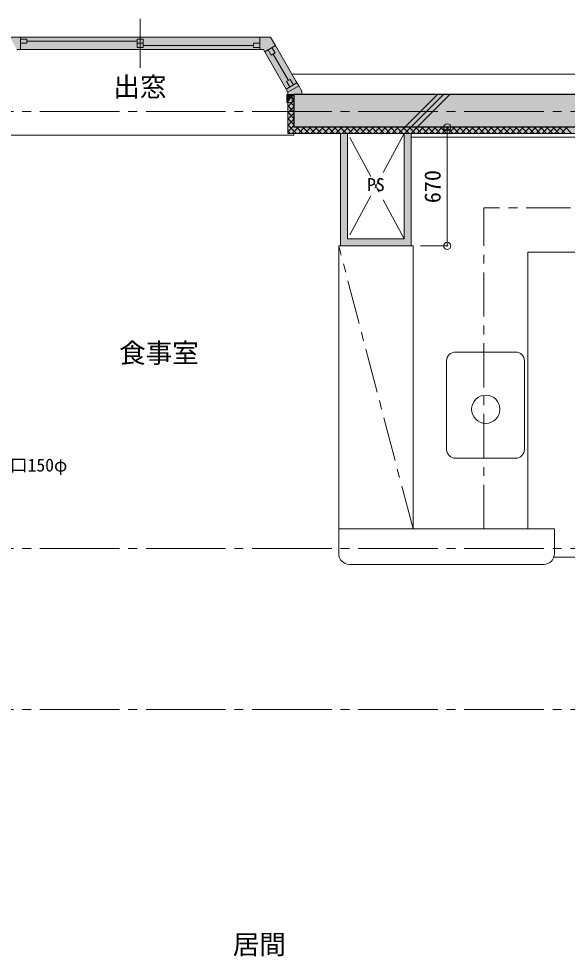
# Model space of a CAD drawing. Units: millimetres at full size, sheet at 1:50; details may follow other scales. Extents: x -9674 to 9699, y -6794 to 6791.
# Drawn here: x -6137 to -3035, y -1533 to 3765 of the extents above; entities that cross this region are included whole.
import ezdxf
from ezdxf.enums import TextEntityAlignment as Align

# ---------------------------------------------------------------- set-up
doc = ezdxf.new("R2010")
doc.units = ezdxf.units.MM
doc.header["$LTSCALE"] = 50
doc.header["$PDMODE"] = 32
doc.header["$PDSIZE"] = 40
for name, pattern in [('CHAIN1', [8, 5, -1, 1, -1]), ('CHAIN2', [12, 9, -1, 1, -1]), ('DASHED1', [1.8, 1.2, -0.6])]:
    doc.linetypes.add(name, pattern=pattern)
for name, color, linetype, lineweight in [('1-0_芯', 7, 'CHAIN2', 9), ('1-1_躯体', 2, 'Continuous', 25), ('1-2_間仕切', 3, 'Continuous', 18), ('1-3_建具', 3, 'Continuous', 18), ('1-5_設備', 7, 'Continuous', 9), ('1-6_ﾊﾞﾙｺﾆｰ・階段', 4, 'Continuous', 9), ('1-7_その他', 7, 'DASHED1', 9), ('1-8_ハッチ', 4, 'Continuous', 9), ('1-A_文字', 7, 'Continuous', 9), ('1-B_寸法', 7, 'Continuous', 9)]:
    doc.layers.add(name, color=color, linetype=linetype, lineweight=lineweight)
for name, color, linetype in [('4-0', 1, 'Continuous'), ('4-1', 2, 'Continuous'), ('4-2', 4, 'Continuous'), ('4-F', 4, 'Continuous')]:
    doc.layers.add(name, color=color, linetype=linetype)
doc.styles.add('ＭＳ ゴシック', font='')
doc.styles.get('ＭＳ ゴシック').set_extended_font_data('MS Gothic')

msp = doc.modelspace()

# ---------------------------------------------------------------- linework, layer by layer
at = {"layer": '1-0_芯'}
for p, q in [((-8417.5, 3241.87), (8192.5, 3241.87)), ((-8417.5, 771.87), (8192.5, 771.87)), ((-8417.5, -138.13), (2822.5, -138.13))]:
    msp.add_line(p, q, dxfattribs=at)
at = {"layer": '1-1_躯体'}
for p, q in [((-4581, 3336.87), (-4581, 3151.87)), ((-462.5, 3336.87), (-4581, 3336.87)), ((-497.5, 3151.87), (-4581, 3151.87))]:
    msp.add_line(p, q, dxfattribs=at)
at = {"layer": '1-2_間仕切'}
for p, q in [((-4317.5, 3116.87), (-4317.5, 2481.87)), ((-4277.5, 3116.87), (-4277.5, 2521.87)), ((-3957.5, 3116.87), (-3957.5, 2521.87)), ((-3917.5, 3116.87), (-3917.5, 2481.87)), ((-4277.5, 2521.87), (-3957.5, 2521.87)), ((-4317.5, 2481.87), (-3917.5, 2481.87))]:
    msp.add_line(p, q, dxfattribs=at)
at = {"layer": '1-3_建具', "color": 7, "lineweight": 9}
for p, q in [((-5450.5, 3765.35), (-5450.5, 3488.39)), ((-6187.71, 3661.87), (-6112.3, 3661.87)), ((-6127.3, 3591.87), (-6127.3, 3661.87)), ((-6112.3, 3661.87), (-4788.7, 3661.87)), ((-4713.29, 3661.87), (-4788.7, 3661.87)), ((-4773.7, 3591.87), (-4773.7, 3661.87)), ((-4713.29, 3661.87), (-4685.58, 3613.88)), ((-4746.2, 3578.88), (-4685.58, 3613.88)), ((-4571.52, 3416.32), (-4685.58, 3613.88)), ((-6112.3, 3591.87), (-6147.3, 3591.87)), ((-6112.3, 3591.87), (-4788.7, 3591.87)), ((-4788.7, 3591.87), (-4753.7, 3591.87)), ((-4632.14, 3381.32), (-4753.7, 3591.87)), ((-4624.64, 3368.33), (-4564.02, 3403.33)), ((-4554.02, 3386.01), (-4571.52, 3416.32)), ((-4632.14, 3381.32), (-4614.64, 3351.01)), ((-4554.02, 3386.01), (-4614.64, 3351.01)), ((-4614.64, 3351.01), (-4614.64, 3336.87)), ((-4600.5, 3336.87), (-4615.5, 3336.87)), ((-4536.86, 3336.87), (-4614.64, 3336.87)), ((-4581, 3106.87), (-6320, 3106.87)), ((-4581, 3116.87), (-4581, 3106.87))]:
    msp.add_line(p, q, dxfattribs=at)
at = {"layer": '1-3_建具'}
for p, q in [((-6092.3, 3650.87), (-6127.3, 3650.87)), ((-6092.3, 3626.87), (-6127.3, 3626.87)), ((-6092.3, 3650.87), (-6092.3, 3626.87)), ((-5468, 3638.87), (-6092.3, 3638.87)), ((-5468, 3602.87), (-5468, 3650.87)), ((-5468, 3650.87), (-5433, 3650.87)), ((-5468, 3626.87), (-5433, 3626.87)), ((-5433, 3614.87), (-4808.7, 3614.87)), ((-4808.7, 3626.87), (-4808.7, 3602.87)), ((-4808.7, 3626.87), (-4773.7, 3626.87)), ((-4808.7, 3602.87), (-4773.7, 3602.87)), ((-4688, 3572.07), (-4705.5, 3602.38)), ((-4698.39, 3566.07), (-4611.83, 3416.14)), ((-4601.44, 3422.14), (-4622.22, 3410.14)), ((-4622.22, 3410.14), (-4604.72, 3379.83)), ((-4601.44, 3422.14), (-4583.94, 3391.83)), ((-4620.5, 3291.87), (-4620.5, 3336.87)), ((-4620.5, 3291.87), (-4590.5, 3291.87))]:
    msp.add_line(p, q, dxfattribs=at)
for points in [[(-5468, 3602.87), (-5433, 3602.87), (-5433, 3650.87)], [(-4688, 3572.07), (-4708.78, 3560.07), (-4726.28, 3590.38)], [(-4590.5, 3291.87), (-4590.5, 3336.87), (-4620.5, 3336.87)]]:
    msp.add_lwpolyline(points, dxfattribs=at)
at = {"layer": '1-3_建具', "color": 7, "lineweight": 9}
msp.add_lwpolyline([(-4554.02, 3386.01), (-4536.86, 3356.29), (-4536.86, 3336.87)], dxfattribs=at)
at = {"layer": '1-5_設備'}
for p, q in [((-2167.5, 3096.87), (-3917.5, 3096.87)), ((-4327.5, 2481.87), (-4317.5, 2481.87)), ((-4327.5, 741.87), (-4327.5, 2481.87)), ((-3917.5, 2481.87), (-3907.5, 2481.87)), ((-3907.5, 881.87), (-3907.5, 2481.87)), ((-2167.5, 2446.87), (-3257.5, 2446.87)), ((-3257.5, 881.87), (-3257.5, 2446.87)), ((-3667.5, 1881.87), (-3327.5, 1881.87)), ((-3717.5, 1331.87), (-3717.5, 1831.87)), ((-3277.5, 1831.87), (-3277.5, 1331.87)), ((-3667.5, 1281.87), (-3327.5, 1281.87)), ((-3110.93, 721.87), (-2277.5, 721.87)), ((-3167.5, 681.87), (-4267.5, 681.87))]:
    msp.add_line(p, q, dxfattribs=at)
at = {"layer": '1-5_設備', "linetype": 'CHAIN1'}
for p, q in [((-3017.5, 2696.87), (-3507.5, 2696.87)), ((-3507.5, 881.87), (-3507.5, 2696.87)), ((-3907.5, 881.87), (-4327.5, 2481.87))]:
    msp.add_line(p, q, dxfattribs=at)
at = {"layer": '1-5_設備'}
msp.add_lwpolyline([(-3107.5, 741.87), (-3107.5, 881.87), (-4327.5, 881.87)], dxfattribs=at)
msp.add_circle((-3495.87, 1558.5), 80, dxfattribs=at)
for centre, radius, start, end in [((-3667.5, 1831.87), 50, 90, 180), ((-3327.5, 1831.87), 50, 0, 90), ((-3667.5, 1331.87), 50, 180, 270), ((-3327.5, 1331.87), 50, 270, 0), ((-4267.5, 741.87), 60, 180, 270), ((-3167.5, 741.87), 60, 270, 0)]:
    msp.add_arc(centre, radius, start, end, dxfattribs=at)
at = {"layer": '1-6_ﾊﾞﾙｺﾆｰ・階段', "color": 7}
msp.add_line((-4592.04, 3451.87), (2887.92, 3451.87), dxfattribs=at)
at = {"layer": '1-7_その他', "color": 4, "linetype": 'CHAIN1'}
for p, q in [((-3957.5, 3116.87), (-4277.5, 2521.87)), ((-3957.5, 2521.87), (-4277.5, 3116.87))]:
    msp.add_line(p, q, dxfattribs=at)
at = {"layer": '1-8_ハッチ'}
for p, q in [((-4616, 3291.87), (-4616, 3116.87)), ((-4616, 3268.24), (-4592.37, 3291.87)), ((-4600.02, 3291.87), (-4581, 3272.85)), ((-4590.5, 3329.1), (-4582.73, 3336.87)), ((-4590.5, 3317.71), (-4581, 3308.21)), ((-4590.5, 3293.74), (-4581, 3303.24)), ((-3954.55, 3151.87), (-3769.55, 3336.87)), ((-3919.2, 3151.87), (-3734.2, 3336.87)), ((-3883.84, 3151.87), (-3698.84, 3336.87)), ((-4616, 3272.5), (-4581, 3237.5)), ((-4616, 3232.89), (-4581, 3267.89)), ((-4616, 3237.14), (-4581, 3202.14)), ((-4616, 3197.53), (-4581, 3232.53)), ((-4616, 3201.79), (-4581, 3166.79)), ((-4616, 3162.17), (-4581, 3197.17)), ((-4616, 3166.43), (-4566.44, 3116.87)), ((-4616, 3126.82), (-4581, 3161.82)), ((-4616, 3131.08), (-4601.79, 3116.87)), ((-4590.59, 3116.87), (-4555.59, 3151.87)), ((-4566.08, 3151.87), (-4531.08, 3116.87)), ((-4555.24, 3116.87), (-4520.24, 3151.87)), ((-4530.73, 3151.87), (-4495.73, 3116.87)), ((-4519.88, 3116.87), (-4484.88, 3151.87)), ((-4495.37, 3151.87), (-4460.37, 3116.87)), ((-4484.53, 3116.87), (-4449.53, 3151.87)), ((-4460.02, 3151.87), (-4425.02, 3116.87)), ((-4449.17, 3116.87), (-4414.17, 3151.87)), ((-4424.66, 3151.87), (-4389.66, 3116.87)), ((-4413.82, 3116.87), (-4378.82, 3151.87)), ((-4389.31, 3151.87), (-4354.31, 3116.87)), ((-4378.46, 3116.87), (-4343.46, 3151.87)), ((-4353.95, 3151.87), (-4318.95, 3116.87)), ((-4343.11, 3116.87), (-4308.11, 3151.87)), ((-4318.6, 3151.87), (-4283.6, 3116.87)), ((-4307.75, 3116.87), (-4272.75, 3151.87)), ((-4283.24, 3151.87), (-4248.24, 3116.87)), ((-4272.4, 3116.87), (-4237.4, 3151.87)), ((-4247.88, 3151.87), (-4212.88, 3116.87)), ((-4237.04, 3116.87), (-4202.04, 3151.87)), ((-4212.53, 3151.87), (-4177.53, 3116.87)), ((-4201.69, 3116.87), (-4166.69, 3151.87)), ((-4177.17, 3151.87), (-4142.17, 3116.87)), ((-4166.33, 3116.87), (-4131.33, 3151.87)), ((-4141.82, 3151.87), (-4106.82, 3116.87)), ((-4130.98, 3116.87), (-4095.98, 3151.87)), ((-4106.46, 3151.87), (-4071.46, 3116.87)), ((-4095.62, 3116.87), (-4060.62, 3151.87)), ((-4071.11, 3151.87), (-4036.11, 3116.87)), ((-4060.26, 3116.87), (-4025.26, 3151.87)), ((-4035.75, 3151.87), (-4000.75, 3116.87)), ((-4024.91, 3116.87), (-3989.91, 3151.87)), ((-4000.4, 3151.87), (-3965.4, 3116.87)), ((-3989.55, 3116.87), (-3954.55, 3151.87)), ((-3965.04, 3151.87), (-3930.04, 3116.87)), ((-3954.2, 3116.87), (-3919.2, 3151.87)), ((-3929.69, 3151.87), (-3894.69, 3116.87)), ((-3918.84, 3116.87), (-3883.84, 3151.87)), ((-3894.33, 3151.87), (-3859.33, 3116.87)), ((-3883.49, 3116.87), (-3848.49, 3151.87)), ((-3858.98, 3151.87), (-3823.98, 3116.87)), ((-3848.13, 3116.87), (-3813.13, 3151.87)), ((-3823.62, 3151.87), (-3788.62, 3116.87)), ((-3812.78, 3116.87), (-3777.78, 3151.87)), ((-3788.27, 3151.87), (-3753.27, 3116.87)), ((-3777.42, 3116.87), (-3742.42, 3151.87)), ((-3752.91, 3151.87), (-3717.91, 3116.87)), ((-3742.07, 3116.87), (-3707.07, 3151.87)), ((-3717.55, 3151.87), (-3682.55, 3116.87)), ((-3706.71, 3116.87), (-3671.71, 3151.87)), ((-3682.2, 3151.87), (-3647.2, 3116.87)), ((-3671.36, 3116.87), (-3636.36, 3151.87)), ((-3646.84, 3151.87), (-3611.84, 3116.87)), ((-3636, 3116.87), (-3601, 3151.87)), ((-3611.49, 3151.87), (-3576.49, 3116.87)), ((-3600.65, 3116.87), (-3565.65, 3151.87)), ((-3576.13, 3151.87), (-3541.13, 3116.87)), ((-3565.29, 3116.87), (-3530.29, 3151.87)), ((-3540.78, 3151.87), (-3505.78, 3116.87)), ((-3529.93, 3116.87), (-3494.93, 3151.87)), ((-3505.42, 3151.87), (-3470.42, 3116.87)), ((-3494.58, 3116.87), (-3459.58, 3151.87)), ((-3470.07, 3151.87), (-3435.07, 3116.87)), ((-3459.22, 3116.87), (-3424.22, 3151.87)), ((-3434.71, 3151.87), (-3399.71, 3116.87)), ((-3423.87, 3116.87), (-3388.87, 3151.87)), ((-3399.36, 3151.87), (-3364.36, 3116.87)), ((-3388.51, 3116.87), (-3353.51, 3151.87)), ((-3364, 3151.87), (-3329, 3116.87)), ((-3353.16, 3116.87), (-3318.16, 3151.87)), ((-3328.65, 3151.87), (-3293.65, 3116.87)), ((-3317.8, 3116.87), (-3282.8, 3151.87)), ((-3293.29, 3151.87), (-3258.29, 3116.87)), ((-3282.45, 3116.87), (-3247.45, 3151.87)), ((-3257.94, 3151.87), (-3222.94, 3116.87)), ((-3247.09, 3116.87), (-3212.09, 3151.87)), ((-3222.58, 3151.87), (-3187.58, 3116.87)), ((-3211.74, 3116.87), (-3176.74, 3151.87)), ((-3187.22, 3151.87), (-3152.22, 3116.87)), ((-3176.38, 3116.87), (-3141.38, 3151.87)), ((-3151.87, 3151.87), (-3116.87, 3116.87)), ((-3141.03, 3116.87), (-3106.03, 3151.87)), ((-3116.51, 3151.87), (-3081.51, 3116.87)), ((-3105.67, 3116.87), (-3070.67, 3151.87)), ((-3081.16, 3151.87), (-3046.16, 3116.87)), ((-3070.32, 3116.87), (-3035.32, 3151.87)), ((-3045.8, 3151.87), (-3010.8, 3116.87)), ((-1197.5, 3116.87), (-4616, 3116.87))]:
    msp.add_line(p, q, dxfattribs=at)
at = {"layer": '1-B_寸法'}
msp.add_lwpolyline([(-3865.44, 2481.87), (-3713.89, 2481.87), (-3713.89, 3151.87)], dxfattribs=at)
at = {"layer": '1-B_寸法', "color": 3}
for p in [(-3713.89, 3151.87), (-3713.89, 2481.87)]:
    msp.add_point(p, dxfattribs=at)
at = {"layer": '4-0'}
for points in [[(-4581, 3336.87), (-4581, 3151.87), (-497.5, 3151.87)], [(-4581, 3336.87), (-497.5, 3151.87), (-497.5, 3231.87)], [(-4581, 3336.87), (-497.5, 3231.87), (-462.5, 3231.87)], [(-4581, 3336.87), (-462.5, 3231.87), (-462.5, 3336.87)]]:
    msp.add_solid(points, dxfattribs=at)
at = {"layer": '4-1'}
for points in [[(-4753.7, 3591.87), (-4713.29, 3661.87), (-6187.71, 3661.87)], [(-6187.71, 3661.87), (-6147.3, 3591.87), (-4753.7, 3591.87)], [(-4753.7, 3591.87), (-4614.64, 3351.01), (-4713.29, 3661.87)], [(-4614.64, 3351.01), (-4536.86, 3356.29), (-4713.29, 3661.87)], [(-4614.64, 3351.01), (-4615.5, 3336.87), (-4536.86, 3336.87)], [(-4614.64, 3351.01), (-4536.86, 3336.87), (-4536.86, 3356.29)]]:
    msp.add_solid(points, dxfattribs=at)
at = {"layer": '4-2'}
for points in [[(-4317.5, 2481.87), (-4277.5, 2521.87), (-4317.5, 3116.87), (-4277.5, 3116.87)], [(-3957.5, 3116.87), (-3917.5, 3116.87), (-3957.5, 2521.87), (-3917.5, 2481.87)], [(-4317.5, 2481.87), (-4277.5, 2521.87), (-3957.5, 2521.87)], [(-3957.5, 2521.87), (-3917.5, 2481.87), (-4317.5, 2481.87)]]:
    msp.add_solid(points, dxfattribs=at)
at = {"layer": '4-F'}
for points in [[(-4581, 3336.87), (-4620.5, 3336.87), (-4620.5, 3291.87)], [(-4581, 3336.87), (-4620.5, 3291.87), (-4616, 3291.87)], [(-4581, 3336.87), (-4616, 3291.87), (-4616, 3116.87)], [(-4581, 3151.87), (-4581, 3336.87), (-4616, 3116.87)], [(-4581, 3151.87), (-4616, 3116.87), (-1197.5, 3124.37)], [(-487.5, 3124.37), (-462.5, 3151.87), (-4581, 3151.87)], [(-4581, 3151.87), (-1197.5, 3124.37), (-487.5, 3124.37)], [(-4616, 3116.87), (-1197.5, 3116.87), (-1197.5, 3124.37)]]:
    msp.add_solid(points, dxfattribs=at)

# ---------------------------------------------------------------- texts
at = {"layer": '1-A_文字', "style": 'ＭＳ ゴシック'}
for s, height, p in [('出窓', 110, (-5602.03, 3293.11)), ('PS', 73.31, (-4167.5, 2769.37)), ('食事室', 110, (-5569.11, 1788.41)), ('給気口150φ', 73.31, (-6387.42, 1184.46)), ('居間', 110, (-4926.59, -1553.63))]:
    msp.add_text(s, height=height, dxfattribs=at).set_placement(p, align=Align.BOTTOM_LEFT)
at = {"layer": '1-B_寸法', "style": 'ＭＳ ゴシック'}
msp.add_text('670', height=91.64, rotation=90, dxfattribs=at).set_placement((-3723.89, 2723.12), align=Align.BOTTOM_LEFT)

doc.saveas('drawing.dxf')
